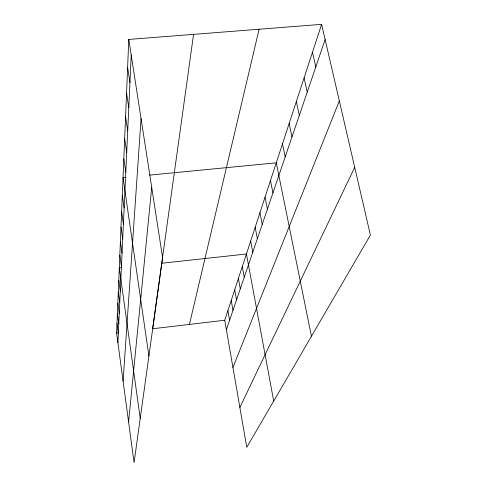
<?xml version="1.0" encoding="UTF-8"?>
<svg xmlns="http://www.w3.org/2000/svg" width="487" height="487" viewBox="0 0 487 487"><rect width="100%" height="100%" fill="white"/><g stroke="black" fill="none" stroke-linecap="round" stroke-linejoin="round"><path stroke-width="0.73" d="M128.787 39.429L162.603 257.611L134.071 462.65L116.6 333.017L128.787 39.429L321.609 24.35L370.4 235.063L246.781 447.309L224.744 320.245L321.609 24.35M117.903 342.671L131.222 55.122M123.089 381.181L141.06 118.603M128.586 421.961L151.713 187.361M159.913 276.482L152.644 328.762L224.744 320.245M160.01 275.745L193.564 34.364M189.413 324.421L259.108 29.238M226.388 329.711L325.121 39.532M232.938 367.478L339.336 100.919M239.866 407.449L354.713 167.321M116.6 333.017L118.858 332.755M121.507 267.655L119.303 267.893L140.219 418.473M161.751 263.254L246.434 254.001L273.694 401.099M126.078 177.396L123.047 177.688L148.9 356.076M149.533 175.119L276.281 162.822L311.449 336.28M312.49 52.212L315.807 66.92M304.095 77.853L307.23 92.116M296.339 101.533L299.316 115.37M289.162 123.467L291.993 136.908M282.49 143.848L285.187 156.905M270.48 180.543L272.939 192.895M265.05 197.119L267.412 209.148M259.961 212.667L262.225 224.391M255.182 227.277L257.355 238.703M250.677 241.035L252.771 252.175M242.301 266.614L244.243 277.231M238.405 278.527L240.28 288.894M234.71 289.802L236.524 299.925M231.215 300.485L232.969 310.377M227.898 310.621L229.59 320.294M127.631 67.37L129.95 82.553M126.565 93.035L128.781 107.737M125.579 116.685L127.71 130.936M124.672 138.552L126.717 152.376M123.832 158.829L125.792 172.252M122.316 195.269L124.142 207.949M121.634 211.699L123.394 224.032M120.995 227.082L122.7 239.093M120.399 241.522L122.042 253.222M119.832 255.103L121.427 266.505M118.785 280.317L120.289 291.171M118.298 292.048L119.753 302.634M117.842 303.133L119.254 313.47M117.404 313.628L118.779 323.721M116.99 323.575L118.329 333.443"/></g></svg>
